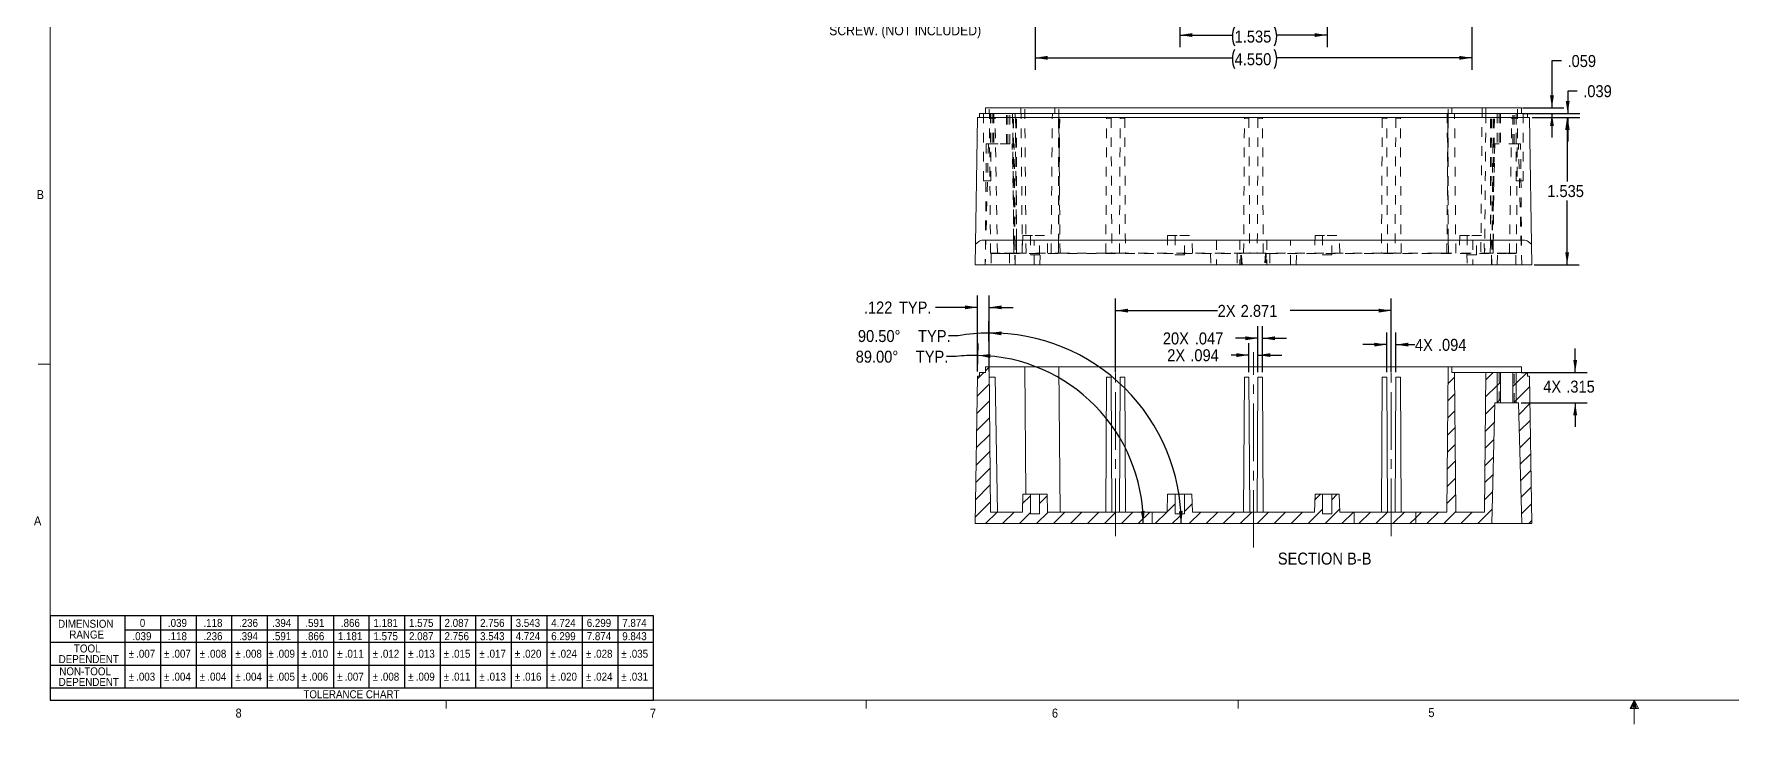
# Model space of a CAD drawing. Header units: inches. Extents: x 0.3 to 33.9, y 0.2 to 21.7.
# Drawn here: x 0.35 to 18.03, y 0.22 to 7.4 of the extents above; entities that cross this region are included whole.
import ezdxf

# ---------------------------------------------------------------- set-up
doc = ezdxf.new("R2010")
doc.units = ezdxf.units.IN
doc.header["$MEASUREMENT"] = 0
for name, pattern in [('SLD-Center', [0.75, 0.6, -0.05, 0.05, -0.05]), ('SLD-Dashed', [0.075, 0.05, -0.025]), ('SLD-Solid', [0])]:
    doc.linetypes.add(name, pattern=pattern)
doc.layers.add('SLD-0', color=7, linetype='SLD-Solid')
doc.styles.add('SLDTEXTSTYLE1', font='GOTHIC.TTF', dxfattribs={"width": 0.913})
doc.dimstyles.new('SLDDIMSTYLE1', dxfattribs={"dimtxt": 0.125, "dimasz": 0.13, "dimexe": 0, "dimexo": 0.0625, "dimgap": 0.03125, "dimtad": 0, "dimtih": 1, "dimtoh": 1, "dimdec": 3, "dimrnd": 1e-09, "dimzin": 12, "dimdsep": 46, "dimtxsty": 'SLDTEXTSTYLE1', "dimsah": 1, "dimcen": 0.09, "dimadec": 0, "dimazin": 3, "dimtfac": 1, "dimtdec": 3, "dimtofl": 0, "dimtmove": 0, "dimatfit": 3, "dimfxl": 0, "dimfrac": 2, "dimtolj": 1, "dimtzin": 12, "dimarcsym": 0})
doc.dimstyles.new('SLDDIMSTYLE12', dxfattribs={"dimtxt": 0.125, "dimasz": 0.13, "dimexe": 0, "dimexo": 0.0625, "dimgap": 0.03125, "dimtad": 0, "dimtih": 1, "dimtoh": 1, "dimdec": 4, "dimzin": 4, "dimdsep": 46, "dimtxsty": 'SLDTEXTSTYLE1', "dimsah": 1, "dimcen": 0.09, "dimazin": 1, "dimtfac": 1, "dimtofl": 0, "dimtmove": 0, "dimatfit": 3, "dimfxl": 0, "dimfrac": 2, "dimtolj": 1, "dimtzin": 12, "dimarcsym": 0})
doc.dimstyles.new('SLDDIMSTYLE4', dxfattribs={"dimtxt": 0.125, "dimasz": 0.13, "dimexe": 0, "dimexo": 0.0625, "dimgap": 0.03125, "dimtad": 0, "dimtih": 1, "dimtoh": 1, "dimdec": 3, "dimrnd": 1e-09, "dimzin": 12, "dimdsep": 46, "dimtxsty": 'SLDTEXTSTYLE1', "dimsah": 1, "dimcen": 0.09, "dimadec": 0, "dimazin": 3, "dimtfac": 1, "dimtdec": 3, "dimtmove": 0, "dimatfit": 0, "dimfxl": 0, "dimfrac": 2, "dimtolj": 1, "dimtzin": 12, "dimarcsym": 0})
doc.dimstyles.new('SLDDIMSTYLE8', dxfattribs={"dimtxt": 0.125, "dimasz": 0.13, "dimexe": 0, "dimexo": 0.0625, "dimgap": 0.03125, "dimtad": 0, "dimtih": 1, "dimtoh": 1, "dimdec": 3, "dimrnd": 1e-09, "dimzin": 4, "dimdsep": 46, "dimtxsty": 'SLDTEXTSTYLE1', "dimsah": 1, "dimcen": 0.09, "dimadec": 0, "dimazin": 1, "dimtfac": 1, "dimtdec": 3, "dimtofl": 0, "dimtmove": 0, "dimatfit": 3, "dimfxl": 0, "dimfrac": 2, "dimtolj": 1, "dimtzin": 12, "dimarcsym": 0})

# ---------------------------------------------------------------- blocks, each defined once
blk = doc.blocks.new('SW_TABLEANNOTATION_1')
at = {"layer": 'SLD-0', "color": 0}
for p, q in [((0, 0), (0, -0.88)), ((6.283, 0), (0, 0)), ((0.779, 0), (0.779, -0.751)), ((1.149, 0), (1.149, -0.751)), ((1.52, 0), (1.52, -0.751)), ((1.89, 0), (1.89, -0.751)), ((2.26, 0), (2.26, -0.751)), ((2.581, 0), (2.581, -0.751)), ((2.951, 0), (2.951, -0.751)), ((3.321, 0), (3.321, -0.751)), ((3.691, 0), (3.691, -0.751)), ((4.062, 0), (4.062, -0.751)), ((4.432, 0), (4.432, -0.751)), ((4.802, 0), (4.802, -0.751)), ((5.172, 0), (5.172, -0.751)), ((5.542, 0), (5.542, -0.751)), ((5.913, 0), (5.913, -0.751)), ((6.283, -0.88), (6.283, 0)), ((0.779, -0.145), (6.283, -0.145)), ((0, -0.275), (6.283, -0.275)), ((0, -0.513), (6.283, -0.513)), ((0, -0.751), (6.283, -0.751)), ((0, -0.88), (6.283, -0.88))]:
    blk.add_line(p, q, dxfattribs=at)
at = {"layer": 'SLD-0', "color": 0, "attachment_point": 1, "style": 'SLDTEXTSTYLE1'}
for s, insert, char_height in [('DIMENSION ', (0.083, -0.042), 0.0833), ('RANGE', (0.2, -0.154), 0.0833), ('.039', (0.857, -0.171), 0.0833), ('0', (0.934, -0.033), 0.0833), ('.039', (1.227, -0.033), 0.0833), ('.118', (1.227, -0.171), 0.0833), ('.118', (1.597, -0.033), 0.0833), ('.236', (1.597, -0.171), 0.0833), ('.236', (1.967, -0.033), 0.0833), ('.394', (1.967, -0.171), 0.0833), ('.394', (2.313, -0.033), 0.0833), ('.591', (2.313, -0.171), 0.0833), ('.591', (2.658, -0.033), 0.0833), ('.866', (2.658, -0.171), 0.0833), ('1.181', (2.997, -0.171), 0.0833), ('.866', (3.028, -0.033), 0.0833), ('1.181', (3.368, -0.033), 0.0833), ('1.575', (3.368, -0.171), 0.0833), ('2.087', (3.738, -0.171), 0.0833), ('1.575', (3.738, -0.033), 0.0833), ('2.087', (4.108, -0.033), 0.0833), ('2.756', (4.108, -0.171), 0.0833), ('3.543', (4.478, -0.171), 0.0833), ('2.756', (4.478, -0.033), 0.0833), ('4.724', (4.849, -0.171), 0.0833), ('3.543', (4.849, -0.033), 0.0833), ('4.724', (5.219, -0.033), 0.0833), ('6.299', (5.219, -0.171), 0.0833), ('6.299', (5.589, -0.033), 0.0833), ('7.874', (5.589, -0.171), 0.0833), ('7.874', (5.959, -0.033), 0.0833), ('9.843', (5.959, -0.171), 0.0833), ('TOOL ', (0.248, -0.299), 0.0833), ('.007', (0.896, -0.354), 0.0833), ('.007', (1.267, -0.354), 0.0833), ('.008', (1.637, -0.354), 0.0833), ('.008', (2.007, -0.354), 0.0833), ('.009', (2.352, -0.354), 0.0833), ('.010', (2.698, -0.354), 0.0833), ('.011', (3.068, -0.354), 0.0833), ('.012', (3.438, -0.354), 0.0833), ('.013', (3.808, -0.354), 0.0833), ('.015', (4.179, -0.354), 0.0833), ('.017', (4.549, -0.354), 0.0833), ('.020', (4.919, -0.354), 0.0833), ('.024', (5.289, -0.354), 0.0833), ('.028', (5.659, -0.354), 0.0833), ('.035', (6.03, -0.354), 0.0833), ('DEPENDENT', (0.089, -0.41), 0.0833), ('%%p', (0.817, -0.354), 0.0833), ('%%p', (1.187, -0.354), 0.0833), ('%%p', (1.557, -0.354), 0.0833), ('%%p', (1.928, -0.354), 0.0833), ('%%p', (2.273, -0.354), 0.0833), ('%%p', (2.618, -0.354), 0.0833), ('%%p', (2.989, -0.354), 0.0833), ('%%p', (3.359, -0.354), 0.0833), ('%%p', (3.729, -0.354), 0.0833), ('%%p', (4.099, -0.354), 0.0833), ('%%p', (4.469, -0.354), 0.0833), ('%%p', (4.84, -0.354), 0.0833), ('%%p', (5.21, -0.354), 0.0833), ('%%p', (5.58, -0.354), 0.0833), ('%%p', (5.95, -0.354), 0.0833), ('DEPENDENT', (0.089, -0.648), 0.0833), ('NON-TOOL ', (0.096, -0.537), 0.0833), ('%%p', (0.817, -0.593), 0.0833), ('.003', (0.896, -0.593), 0.0833), ('%%p', (1.187, -0.593), 0.0833), ('.004', (1.267, -0.593), 0.0833), ('%%p', (1.557, -0.593), 0.0833), ('.004', (1.637, -0.593), 0.0833), ('%%p', (1.928, -0.593), 0.0833), ('.004', (2.007, -0.593), 0.0833), ('%%p', (2.273, -0.593), 0.0833), ('.005', (2.352, -0.593), 0.0833), ('%%p', (2.618, -0.593), 0.0833), ('.006', (2.698, -0.593), 0.0833), ('%%p', (2.989, -0.593), 0.0833), ('.007', (3.068, -0.593), 0.0833), ('%%p', (3.359, -0.593), 0.0833), ('.008', (3.438, -0.593), 0.0833), ('%%p', (3.729, -0.593), 0.0833), ('.009', (3.808, -0.593), 0.0833), ('%%p', (4.099, -0.593), 0.0833), ('.011', (4.179, -0.593), 0.0833), ('%%p', (4.469, -0.593), 0.0833), ('.013', (4.549, -0.593), 0.0833), ('%%p', (4.84, -0.593), 0.0833), ('.016', (4.919, -0.593), 0.0833), ('%%p', (5.21, -0.593), 0.0833), ('.020', (5.289, -0.593), 0.0833), ('%%p', (5.58, -0.593), 0.0833), ('.024', (5.659, -0.593), 0.0833), ('%%p', (5.95, -0.593), 0.0833), ('.031', (6.03, -0.593), 0.0833), ('TOLERANCE CHART', (2.638, -0.776), 0.08333)]:
    blk.add_mtext(s, dxfattribs=dict(at, insert=insert, char_height=char_height))
blk = doc.blocks.new('*D28')
at = {"layer": 'SLD-0'}
for p, q in [((12.281, 9.526), (12.281, 7.267)), ((13.816, 9.526), (13.816, 7.267)), ((12.281, 7.392), (12.829, 7.392)), ((13.816, 7.392), (13.292, 7.392))]:
    blk.add_line(p, q, dxfattribs=at)
for centre, start, end in [((13.051, 7.379), 153.4349, 206.5651), ((13.07, 7.379), 333.4349, 26.5651)]:
    blk.add_arc(centre, 0.222, start, end, dxfattribs=at)
for points in [[(12.281, 7.392), (12.411, 7.372), (12.411, 7.412)], [(13.816, 7.392), (13.686, 7.412), (13.686, 7.372)]]:
    blk.add_solid(points, dxfattribs=at)
at = {"layer": 'SLD-0', "insert": (12.853, 7.439, -0.69), "char_height": 0.125, "attachment_point": 1, "style": 'SLDTEXTSTYLE1'}
blk.add_mtext('1.535', dxfattribs=at)
blk = doc.blocks.new('*D32')
at = {"layer": 'SLD-0'}
for p, q in [((10.774, 9.222), (10.774, 7.03)), ((15.324, 9.222), (15.324, 7.03)), ((10.774, 7.155), (12.829, 7.155)), ((15.324, 7.155), (13.292, 7.155))]:
    blk.add_line(p, q, dxfattribs=at)
for centre, start, end in [((13.051, 7.143), 153.4349, 206.5651), ((13.07, 7.143), 333.4349, 26.5651)]:
    blk.add_arc(centre, 0.222, start, end, dxfattribs=at)
for points in [[(10.774, 7.155), (10.904, 7.135), (10.904, 7.175)], [(15.324, 7.155), (15.194, 7.175), (15.194, 7.135)]]:
    blk.add_solid(points, dxfattribs=at)
at = {"layer": 'SLD-0', "insert": (12.853, 7.203, -0.69), "char_height": 0.125, "attachment_point": 1, "style": 'SLDTEXTSTYLE1'}
blk.add_mtext('4.550', dxfattribs=at)
blk = doc.blocks.new('SW_NOTE_5')
at = {"layer": 'SLD-0', "color": 0, "char_height": 0.10417, "attachment_point": 3, "style": 'SLDTEXTSTYLE1'}
for s, insert in [('4X PCB MOUNTING BOSSES ACCEPT ', (-0.01, 0.329)), ('A M3 OR #4 THREAD FORMING ', (-0.028, 0.19)), ('SCREW. (NOT INCLUDED)', (-0.04, 0.051))]:
    blk.add_mtext(s, dxfattribs=dict(at, insert=insert))
blk = doc.blocks.new('*D57')
at = {"layer": 'SLD-0'}
for p, q in [((15.972, 6.535), (16.441, 6.535)), ((16.316, 6.535), (16.316, 5.867)), ((16.316, 5), (16.316, 5.67)), ((15.972, 5), (16.441, 5))]:
    blk.add_line(p, q, dxfattribs=at)
for points in [[(16.316, 6.535), (16.296, 6.405), (16.336, 6.405)], [(16.316, 5), (16.336, 5.13), (16.296, 5.13)]]:
    blk.add_solid(points, dxfattribs=at)
at = {"layer": 'SLD-0', "insert": (16.109, 5.83), "char_height": 0.125, "attachment_point": 1, "style": 'SLDTEXTSTYLE1'}
blk.add_mtext('1.535', dxfattribs=at)
blk = doc.blocks.new('*D58')
at = {"layer": 'SLD-0'}
for p, q in [((16.422, 6.809), (16.322, 6.809)), ((16.322, 6.809), (16.322, 6.574)), ((15.953, 6.574), (16.447, 6.574)), ((15.953, 6.535), (16.447, 6.535)), ((16.322, 6.535), (16.322, 6.285))]:
    blk.add_line(p, q, dxfattribs=at)
for points in [[(16.322, 6.574), (16.342, 6.704), (16.302, 6.704)], [(16.322, 6.535), (16.302, 6.405), (16.342, 6.405)]]:
    blk.add_solid(points, dxfattribs=at)
at = {"layer": 'SLD-0', "insert": (16.484, 6.87), "char_height": 0.125, "attachment_point": 1, "style": 'SLDTEXTSTYLE1'}
blk.add_mtext('.039', dxfattribs=at)
blk = doc.blocks.new('*D59')
at = {"layer": 'SLD-0'}
for p, q in [((16.258, 7.123), (16.158, 7.123)), ((16.158, 7.123), (16.158, 6.633)), ((15.85, 6.633), (16.283, 6.633)), ((15.85, 6.574), (16.283, 6.574)), ((16.158, 6.574), (16.158, 6.324))]:
    blk.add_line(p, q, dxfattribs=at)
for points in [[(16.158, 6.633), (16.178, 6.763), (16.138, 6.763)], [(16.158, 6.574), (16.138, 6.444), (16.178, 6.444)]]:
    blk.add_solid(points, dxfattribs=at)
at = {"layer": 'SLD-0', "insert": (16.32, 7.184), "char_height": 0.125, "attachment_point": 1, "style": 'SLDTEXTSTYLE1'}
blk.add_mtext('.059', dxfattribs=at)
blk = doc.blocks.new('*D60')
at = {"layer": 'SLD-0'}
for p, q in [((11.613, 3.88), (11.613, 4.647)), ((14.484, 3.88), (14.484, 4.647)), ((11.613, 4.522), (12.676, 4.522)), ((14.484, 4.522), (13.433, 4.522))]:
    blk.add_line(p, q, dxfattribs=at)
for points in [[(11.613, 4.522), (11.743, 4.502), (11.743, 4.542)], [(14.484, 4.522), (14.354, 4.542), (14.354, 4.502)]]:
    blk.add_solid(points, dxfattribs=at)
at = {"layer": 'SLD-0', "char_height": 0.125, "attachment_point": 1, "style": 'SLDTEXTSTYLE1'}
for s, insert in [('2X ', (12.676, 4.582, -4.126)), ('2.871', (12.916, 4.582, -4.126))]:
    blk.add_mtext(s, dxfattribs=dict(at, insert=insert))
blk = doc.blocks.new('*D61')
at = {"layer": 'SLD-0'}
for p, q in [((13.096, 3.88), (13.096, 4.359)), ((13.143, 3.88), (13.143, 4.359)), ((13.096, 4.234), (12.862, 4.234)), ((13.143, 4.234), (13.393, 4.234))]:
    blk.add_line(p, q, dxfattribs=at)
for points in [[(13.096, 4.234), (12.966, 4.254), (12.966, 4.214)], [(13.143, 4.234), (13.273, 4.214), (13.273, 4.254)]]:
    blk.add_solid(points, dxfattribs=at)
at = {"layer": 'SLD-0', "char_height": 0.125, "attachment_point": 1, "style": 'SLDTEXTSTYLE1'}
for s, insert in [('20X ', (12.105, 4.295, -4.126)), ('.047', (12.438, 4.295, -4.126))]:
    blk.add_mtext(s, dxfattribs=dict(at, insert=insert))
blk = doc.blocks.new('*D62')
at = {"layer": 'SLD-0'}
for p, q in [((13.002, 3.88), (13.002, 4.184)), ((13.096, 3.88), (13.096, 4.184)), ((13.002, 4.059), (12.816, 4.059)), ((13.096, 4.059), (13.346, 4.059))]:
    blk.add_line(p, q, dxfattribs=at)
for points in [[(13.002, 4.059), (12.872, 4.079), (12.872, 4.039)], [(13.096, 4.059), (13.226, 4.039), (13.226, 4.079)]]:
    blk.add_solid(points, dxfattribs=at)
at = {"layer": 'SLD-0', "char_height": 0.125, "attachment_point": 1, "style": 'SLDTEXTSTYLE1'}
for s, insert in [('2X ', (12.151, 4.12, -4.066)), ('.094', (12.391, 4.12, -4.066))]:
    blk.add_mtext(s, dxfattribs=dict(at, insert=insert))
blk = doc.blocks.new('*D63')
at = {"layer": 'SLD-0'}
for p, q in [((14.437, 3.88), (14.437, 4.293)), ((14.532, 3.88), (14.532, 4.293)), ((14.437, 4.168), (14.187, 4.168)), ((14.532, 4.168), (14.73, 4.168))]:
    blk.add_line(p, q, dxfattribs=at)
for points in [[(14.437, 4.168), (14.307, 4.188), (14.307, 4.148)], [(14.532, 4.168), (14.662, 4.148), (14.662, 4.188)]]:
    blk.add_solid(points, dxfattribs=at)
at = {"layer": 'SLD-0', "char_height": 0.125, "attachment_point": 1, "style": 'SLDTEXTSTYLE1'}
for s, insert in [('4X ', (14.73, 4.228, -4.126)), ('.094', (14.97, 4.228, -4.126))]:
    blk.add_mtext(s, dxfattribs=dict(at, insert=insert))
blk = doc.blocks.new('*D64')
at = {"layer": 'SLD-0'}
for p, q in [((16.4, 3.878), (16.4, 4.128)), ((15.836, 3.878), (16.525, 3.878)), ((15.836, 3.563), (16.525, 3.563)), ((16.4, 3.563), (16.4, 3.313))]:
    blk.add_line(p, q, dxfattribs=at)
for points in [[(16.4, 3.878), (16.42, 4.008), (16.38, 4.008)], [(16.4, 3.563), (16.38, 3.433), (16.42, 3.433)]]:
    blk.add_solid(points, dxfattribs=at)
at = {"layer": 'SLD-0', "char_height": 0.125, "attachment_point": 1, "style": 'SLDTEXTSTYLE1'}
for s, insert in [('4X ', (16.067, 3.793, 0.122)), ('.315', (16.307, 3.793, 0.122))]:
    blk.add_mtext(s, dxfattribs=dict(at, insert=insert))
blk = doc.blocks.new('*D65')
at = {"layer": 'SLD-0'}
for p, q in [((9.973, 4.259), (9.873, 4.259)), ((10.297, 3.987), (10.293, 4.413))]:
    blk.add_line(p, q, dxfattribs=at)
for start, end in [(90.5, 99.8126), (0, 90.5)]:
    blk.add_arc((10.312, 2.304), 1.985, start, end, dxfattribs=at)
for points in [[(10.294, 4.288), (10.424, 4.265), (10.425, 4.305)], [(12.296, 2.304), (12.312, 2.434), (12.272, 2.433)]]:
    blk.add_solid(points, dxfattribs=at)
at = {"layer": 'SLD-0', "char_height": 0.125, "attachment_point": 1, "style": 'SLDTEXTSTYLE1'}
for s, insert in [('90.50°', (8.929, 4.32, 0.122)), (' TYP.', (9.513, 4.32, 0.122))]:
    blk.add_mtext(s, dxfattribs=dict(at, insert=insert))
blk = doc.blocks.new('*D66')
at = {"layer": 'SLD-0'}
for p, q in [((10.176, 3.889), (10.181, 4.181)), ((9.951, 4.045), (9.851, 4.045))]:
    blk.add_line(p, q, dxfattribs=at)
for start, end in [(89, 96.4839), (0, 89)]:
    blk.add_arc((10.149, 2.304), 1.752, start, end, dxfattribs=at)
for points in [[(10.179, 4.056), (10.308, 4.029), (10.31, 4.069)], [(11.901, 2.304), (11.916, 2.434), (11.876, 2.433)]]:
    blk.add_solid(points, dxfattribs=at)
at = {"layer": 'SLD-0', "char_height": 0.125, "attachment_point": 1, "style": 'SLDTEXTSTYLE1'}
for s, insert in [('89.00°', (8.906, 4.105, 0.122)), (' TYP.', (9.49, 4.105, 0.122))]:
    blk.add_mtext(s, dxfattribs=dict(at, insert=insert))
blk = doc.blocks.new('*D67')
at = {"layer": 'SLD-0'}
for p, q in [((10.175, 3.889), (10.175, 4.681)), ((10.297, 3.889), (10.297, 4.681)), ((10.175, 4.556), (9.737, 4.556)), ((10.297, 4.556), (10.547, 4.556))]:
    blk.add_line(p, q, dxfattribs=at)
for points in [[(10.175, 4.556), (10.045, 4.576), (10.045, 4.536)], [(10.297, 4.556), (10.427, 4.536), (10.427, 4.576)]]:
    blk.add_solid(points, dxfattribs=at)
at = {"layer": 'SLD-0', "char_height": 0.125, "attachment_point": 1, "style": 'SLDTEXTSTYLE1'}
for s, insert in [('.122', (8.991, 4.617)), (' TYP.', (9.314, 4.617))]:
    blk.add_mtext(s, dxfattribs=dict(at, insert=insert))

msp = doc.modelspace()

# ---------------------------------------------------------------- hatches: boundary and pattern name
at = {"linetype": 'SLD-Solid', "lineweight": 0}
h = msp.add_hatch(dxfattribs=at)
h.set_pattern_fill('ANSI31', style=0)
edge = h.paths.add_edge_path(flags=0)
edge.add_line((10.1487, 2.30378), (10.77249, 2.30378))
edge.add_line((10.77249, 2.30378), (10.77249, 2.40582))
edge.add_line((10.77249, 2.40582), (10.72652, 2.40582))
edge.add_line((10.72652, 2.40582), (10.72652, 2.60882))
edge.add_line((10.72652, 2.60882), (10.6475, 2.60882))
edge.add_spline(control_points=[(10.6475, 2.60882), (10.6461, 2.55513), (10.64469, 2.50143), (10.64328, 2.44774), (10.64308, 2.43976), (10.64287, 2.43177), (10.64266, 2.42378)], knot_values=[0.00237834, 0.00237834, 0.00237834, 0.00237834, 0.00647108, 0.00647108, 0.00647108, 0.00707996, 0.00707996, 0.00707996, 0.00707996], weights=[1, 1, 1, 1, 1, 1, 1], degree=3, periodic=0)
edge.add_line((10.64266, 2.42378), (10.3107, 2.42378))
edge.add_line((10.3107, 2.42378), (10.29749, 3.9372))
edge.add_line((10.29749, 3.9372), (10.25749, 3.9372))
edge.add_line((10.25749, 3.9372), (10.25749, 3.87815))
edge.add_line((10.25749, 3.87815), (10.19518, 3.87815))
edge.add_line((10.19518, 3.87815), (10.19518, 3.83878))
edge.add_line((10.19518, 3.83878), (10.17549, 3.83878))
edge.add_line((10.17549, 3.83878), (10.1487, 2.30378))
h = msp.add_hatch(dxfattribs=at)
h.set_pattern_fill('ANSI31', style=0)
h.paths.add_polyline_path([(15.15618, 2.42378), (15.14349, 3.87815), (15.11649, 3.87815), (15.11649, 3.9372), (15.07649, 3.9372), (15.06328, 2.42378), (14.73844, 2.42378), (14.73844, 2.30378), (15.53049, 2.30378), (15.56347, 3.56315), (15.58649, 3.56315), (15.58649, 3.87815), (15.46949, 3.87815), (15.4568, 2.42378)], flags=0)
h = msp.add_hatch(dxfattribs=at)
h.set_pattern_fill('ANSI31', style=0)
h.paths.add_polyline_path([(15.62153, 3.87815), (15.58649, 3.87815), (15.58649, 3.56315), (15.62153, 3.56315)], flags=0)
h = msp.add_hatch(dxfattribs=at)
h.set_pattern_fill('ANSI31', style=0)
h.paths.add_polyline_path([(15.75145, 3.56315), (15.78649, 3.56315), (15.78649, 3.87815), (15.75145, 3.87815)], flags=0)
h = msp.add_hatch(dxfattribs=at)
h.set_pattern_fill('ANSI31', style=0)
h.paths.add_polyline_path([(15.94928, 2.30378), (15.92249, 3.83878), (15.90281, 3.83878), (15.90281, 3.87815), (15.78649, 3.87815), (15.78649, 3.56315), (15.80951, 3.56315), (15.84249, 2.30378)], flags=0)
h = msp.add_hatch(dxfattribs=at)
h.set_pattern_fill('ANSI31', style=0)
edge = h.paths.add_edge_path(flags=0)
edge.add_line((10.77249, 2.30378), (11.994, 2.30378))
edge.add_line((11.994, 2.30378), (11.994, 2.42378))
edge.add_line((11.994, 2.42378), (10.90532, 2.42378))
edge.add_spline(control_points=[(10.90532, 2.42378), (10.90512, 2.43177), (10.90491, 2.43977), (10.9047, 2.44776), (10.90329, 2.50145), (10.90188, 2.55513), (10.90048, 2.60882)], knot_values=[0.00586168, 0.00586168, 0.00586168, 0.00586168, 0.00647105, 0.00647105, 0.00647105, 0.01056329, 0.01056329, 0.01056329, 0.01056329], weights=[1, 1, 1, 1, 1, 1, 1], degree=3, periodic=0)
edge.add_line((10.90048, 2.60882), (10.82146, 2.60882))
edge.add_line((10.82146, 2.60882), (10.82146, 2.40582))
edge.add_line((10.82146, 2.40582), (10.77249, 2.40582))
edge.add_line((10.77249, 2.40582), (10.77249, 2.30378))
h = msp.add_hatch(dxfattribs=at)
h.set_pattern_fill('ANSI31', style=0)
h.paths.add_polyline_path([(11.994, 2.30378), (12.28149, 2.30378), (12.28149, 2.40582), (12.23399, 2.40582), (12.23399, 2.60882), (12.15499, 2.60882), (12.15015, 2.42378), (11.994, 2.42378)], flags=0)
h = msp.add_hatch(dxfattribs=at)
h.set_pattern_fill('ANSI31', style=0)
h.paths.add_polyline_path([(12.28149, 2.30378), (14.09658, 2.30378), (14.09658, 2.42378), (13.94784, 2.42378), (13.94299, 2.60882), (13.86399, 2.60882), (13.86399, 2.40582), (13.76899, 2.40582), (13.76899, 2.60882), (13.68999, 2.60882), (13.68515, 2.42378), (12.41284, 2.42378), (12.40799, 2.60882), (12.32899, 2.60882), (12.32899, 2.40582), (12.28149, 2.40582)], flags=0)
h = msp.add_hatch(dxfattribs=at)
h.set_pattern_fill('ANSI31', style=0)
h.paths.add_polyline_path([(14.73844, 2.30378), (14.73844, 2.42378), (14.09658, 2.42378), (14.09658, 2.30378)], flags=0)

# ---------------------------------------------------------------- linework, layer by layer
at = {"color": 7, "linetype": 'SLD-Solid', "lineweight": 0}
for p, q in [((0.51583, 21.46397), (0.51583, 0.46397)), ((0.51583, 3.96397), (0.39083, 3.96397)), ((33.51583, 0.46397), (0.51583, 0.46397)), ((4.64083, 0.46397), (4.64083, 0.37917)), ((9.01583, 0.46397), (9.01583, 0.37917)), ((12.89083, 0.46397), (12.89083, 0.37917)), ((17.01583, 0.46397), (16.97385, 0.37835)), ((16.97385, 0.37835), (17.05994, 0.37835)), ((17.01583, 0.46397), (16.98202, 0.37835)), ((17.01583, 0.46397), (17.0015, 0.37835)), ((17.01583, 0.46397), (17.01583, 0.21627)), ((17.01583, 0.46397), (17.05994, 0.37835)), ((17.01583, 0.46397), (17.0389, 0.37835)), ((17.01583, 0.46397), (17.02877, 0.37835))]:
    msp.add_line(p, q, dxfattribs=at)
at = {"color": 7, "linetype": 'SLD-Solid', "lineweight": 15}
for p, q in [((10.19518, 6.57423), (10.19518, 6.53486)), ((10.19518, 6.57423), (10.41149, 6.57423)), ((10.25749, 6.63329), (10.25749, 6.57423)), ((10.25749, 6.63329), (10.41149, 6.63329)), ((10.41149, 6.63329), (10.76149, 6.63329)), ((10.41149, 6.57423), (15.68649, 6.57423)), ((10.76149, 6.63329), (10.98149, 6.63329)), ((10.98149, 6.63329), (10.98149, 6.57423)), ((10.98149, 6.63329), (11.13549, 6.63329)), ((11.13549, 6.63329), (14.96249, 6.63329)), ((14.96249, 6.63329), (15.11649, 6.63329)), ((15.11649, 6.63329), (15.11649, 6.57423)), ((15.11649, 6.63329), (15.33649, 6.63329)), ((15.33649, 6.63329), (15.68649, 6.63329)), ((15.68649, 6.63329), (15.84049, 6.63329)), ((15.68649, 6.57423), (15.90281, 6.57423)), ((15.68649, 6.57423), (15.78649, 6.57423)), ((15.84049, 6.63329), (15.84049, 6.57423)), ((15.90281, 6.57423), (15.90281, 6.53486)), ((10.1487, 4.99986), (10.17549, 6.53486)), ((10.17549, 6.53486), (10.41149, 6.53486)), ((10.41149, 6.53486), (15.68649, 6.53486)), ((15.68649, 6.53486), (15.92249, 6.53486)), ((15.94928, 4.99986), (15.92249, 6.53486)), ((10.23453, 5.25577), (10.36349, 5.25577)), ((10.36349, 5.25577), (10.51195, 5.25577)), ((10.51195, 5.25577), (15.58603, 5.25577)), ((15.58603, 5.25577), (15.73449, 5.25577)), ((15.73449, 5.25577), (15.86345, 5.25577)), ((10.1487, 4.99986), (10.15765, 4.99986)), ((10.32181, 4.99986), (10.15765, 4.99986)), ((10.51195, 4.99986), (10.32181, 4.99986)), ((15.58603, 4.99986), (10.51195, 4.99986)), ((15.77618, 4.99986), (15.58603, 4.99986)), ((15.94033, 4.99986), (15.77618, 4.99986)), ((15.94033, 4.99986), (15.94928, 4.99986)), ((10.25749, 3.87815), (10.25749, 3.9372)), ((10.29749, 3.9372), (10.25749, 3.9372)), ((10.29749, 3.9372), (10.3107, 2.42378)), ((10.41149, 3.9372), (10.29749, 3.9372)), ((10.66749, 3.9372), (10.41149, 3.9372)), ((10.67908, 2.60882), (10.66749, 3.9372)), ((10.76149, 3.9372), (10.66749, 3.9372)), ((11.02149, 3.9372), (10.76149, 3.9372)), ((11.0347, 2.42378), (11.02149, 3.9372)), ((11.13549, 3.9372), (11.02149, 3.9372)), ((14.96249, 3.9372), (11.13549, 3.9372)), ((15.07649, 3.9372), (14.96249, 3.9372)), ((15.06328, 2.42378), (15.07649, 3.9372)), ((15.11649, 3.9372), (15.07649, 3.9372)), ((15.11649, 3.9372), (15.11649, 3.87815)), ((15.11649, 3.9372), (15.33649, 3.9372)), ((15.33649, 3.9372), (15.68649, 3.9372)), ((15.68649, 3.9372), (15.84049, 3.9372)), ((15.84049, 3.9372), (15.84049, 3.87815)), ((10.17549, 3.83878), (10.1487, 2.30378)), ((10.19518, 3.83878), (10.17549, 3.83878)), ((10.19518, 3.83878), (10.19518, 3.87815)), ((10.25749, 3.87815), (10.19518, 3.87815)), ((10.29842, 3.8302), (10.35842, 3.8302)), ((10.38297, 2.42378), (10.35842, 3.8302)), ((11.51139, 2.42378), (11.51925, 3.8302)), ((11.56625, 3.8302), (11.51925, 3.8302)), ((11.5741, 2.42378), (11.56625, 3.8302)), ((11.65288, 2.42378), (11.66074, 3.8302)), ((11.70774, 3.8302), (11.66074, 3.8302)), ((11.71559, 2.42378), (11.70774, 3.8302)), ((12.94689, 2.42378), (12.95475, 3.8302)), ((13.00175, 3.8302), (12.95475, 3.8302)), ((13.0096, 2.42378), (13.00175, 3.8302)), ((13.08838, 2.42378), (13.09624, 3.8302)), ((13.09624, 3.8302), (13.14324, 3.8302)), ((13.15109, 2.42378), (13.14324, 3.8302)), ((14.38239, 2.42378), (14.39025, 3.8302)), ((14.39025, 3.8302), (14.43725, 3.8302)), ((14.4451, 2.42378), (14.43725, 3.8302)), ((14.52388, 2.42378), (14.53174, 3.8302)), ((14.53174, 3.8302), (14.57874, 3.8302)), ((14.58659, 2.42378), (14.57874, 3.8302)), ((15.14349, 3.87815), (15.11649, 3.87815)), ((15.15618, 2.42378), (15.14349, 3.87815)), ((15.33649, 3.87815), (15.14349, 3.87815)), ((15.46949, 3.87815), (15.33649, 3.87815)), ((15.4568, 2.42378), (15.46949, 3.87815)), ((15.58649, 3.87815), (15.46949, 3.87815)), ((15.58649, 3.87815), (15.58649, 3.56315)), ((15.62153, 3.87815), (15.58649, 3.87815)), ((15.62153, 3.87815), (15.62153, 3.56315)), ((15.75145, 3.87815), (15.62153, 3.87815)), ((15.75145, 3.56315), (15.75145, 3.87815)), ((15.78649, 3.87815), (15.75145, 3.87815)), ((15.78649, 3.56315), (15.78649, 3.87815)), ((15.90281, 3.87815), (15.78649, 3.87815)), ((15.90281, 3.87815), (15.90281, 3.83878)), ((15.92249, 3.83878), (15.90281, 3.83878)), ((15.94928, 2.30378), (15.92249, 3.83878)), ((15.56347, 3.56315), (15.53049, 2.30378)), ((15.58649, 3.56315), (15.56347, 3.56315)), ((15.62153, 3.56315), (15.58649, 3.56315)), ((15.75145, 3.56315), (15.62153, 3.56315)), ((15.78649, 3.56315), (15.75145, 3.56315)), ((15.80951, 3.56315), (15.78649, 3.56315)), ((15.84249, 2.30378), (15.80951, 3.56315)), ((10.64266, 2.42378), (10.6475, 2.60882)), ((10.72652, 2.60882), (10.6475, 2.60882)), ((10.72652, 2.60882), (10.72652, 2.40582)), ((10.82146, 2.60882), (10.72652, 2.60882)), ((10.82146, 2.40582), (10.82146, 2.60882)), ((10.90048, 2.60882), (10.82146, 2.60882)), ((10.90048, 2.60882), (10.90532, 2.42378)), ((10.90534, 2.42378), (10.90049, 2.60882)), ((12.15015, 2.42378), (12.15499, 2.60882)), ((12.23399, 2.60882), (12.15499, 2.60882)), ((12.23399, 2.60882), (12.23399, 2.40582)), ((12.32899, 2.60882), (12.23399, 2.60882)), ((12.32899, 2.40582), (12.32899, 2.60882)), ((12.40799, 2.60882), (12.32899, 2.60882)), ((12.40799, 2.60882), (12.41284, 2.42378)), ((13.68515, 2.42378), (13.68999, 2.60882)), ((13.76899, 2.60882), (13.68999, 2.60882)), ((13.76899, 2.60882), (13.76899, 2.40582)), ((13.86399, 2.60882), (13.76899, 2.60882)), ((13.86399, 2.40582), (13.86399, 2.60882)), ((13.94299, 2.60882), (13.86399, 2.60882)), ((13.94299, 2.60882), (13.94784, 2.42378)), ((10.77249, 2.30378), (10.1487, 2.30378)), ((10.64266, 2.42378), (10.3107, 2.42378)), ((10.77249, 2.40582), (10.72652, 2.40582)), ((10.82146, 2.40582), (10.77249, 2.40582)), ((11.994, 2.30378), (10.77249, 2.30378)), ((11.994, 2.42378), (10.90532, 2.42378)), ((11.994, 2.42378), (11.994, 2.30378)), ((12.15015, 2.42378), (11.994, 2.42378)), ((12.28149, 2.30378), (11.994, 2.30378)), ((12.28149, 2.40582), (12.23399, 2.40582)), ((12.32899, 2.40582), (12.28149, 2.40582)), ((14.09658, 2.30378), (12.28149, 2.30378)), ((13.68515, 2.42378), (12.41284, 2.42378)), ((13.86399, 2.40582), (13.76899, 2.40582)), ((14.09658, 2.42378), (13.94784, 2.42378)), ((14.09658, 2.42378), (14.09658, 2.30378)), ((14.73844, 2.42378), (14.09658, 2.42378)), ((14.73844, 2.30378), (14.09658, 2.30378)), ((14.73844, 2.42378), (14.73844, 2.30378)), ((15.06328, 2.42378), (14.73844, 2.42378)), ((15.53049, 2.30378), (14.73844, 2.30378)), ((15.4568, 2.42378), (15.15618, 2.42378)), ((15.53049, 2.30378), (15.84249, 2.30378)), ((15.94928, 2.30378), (15.84249, 2.30378))]:
    msp.add_line(p, q, dxfattribs=at)
at = {"color": 7, "linetype": 'SLD-Dashed', "lineweight": 0}
for p, q in [((10.23849, 6.57423), (10.23849, 5.87423)), ((10.3107, 5.11986), (10.29749, 6.63329)), ((10.31149, 6.57423), (10.31149, 6.25923)), ((10.31149, 6.57423), (10.31149, 6.25923)), ((10.31349, 5.87423), (10.31349, 6.57423)), ((10.33275, 6.57423), (10.33275, 6.25923)), ((10.34653, 6.57423), (10.34653, 6.25923)), ((10.47645, 6.25923), (10.47645, 6.57423)), ((10.49023, 6.25923), (10.49023, 6.57423)), ((10.51149, 6.25923), (10.51149, 6.57423)), ((10.51149, 6.25923), (10.51149, 6.57423)), ((10.53941, 6.57423), (10.55122, 5.22082)), ((10.55122, 5.22082), (10.54401, 6.57423)), ((10.55122, 5.22082), (10.55122, 6.57423)), ((10.56874, 6.57423), (10.58055, 5.22082)), ((10.58055, 5.22082), (10.57182, 6.57423)), ((10.58055, 5.22082), (10.58055, 6.57423)), ((10.62749, 6.57423), (10.62749, 6.63329)), ((10.64118, 5.11986), (10.62849, 6.57423)), ((10.6807, 5.11986), (10.66749, 6.63329)), ((10.9418, 5.11986), (10.95449, 6.57423)), ((11.01972, 5.22082), (11.02682, 6.57423)), ((11.01972, 5.22082), (11.01972, 6.57423)), ((11.01972, 5.22082), (11.03154, 6.57423)), ((11.0347, 5.11986), (11.02149, 6.63329)), ((15.06328, 5.11986), (15.07649, 6.63329)), ((15.06645, 6.57423), (15.07826, 5.22082)), ((15.07826, 5.22082), (15.07117, 6.57423)), ((15.07826, 5.22082), (15.07826, 6.57423)), ((15.15618, 5.11986), (15.14349, 6.57423)), ((15.43049, 6.63329), (15.41728, 5.11986)), ((15.46949, 6.57423), (15.4568, 5.11986)), ((15.47049, 6.63329), (15.47049, 6.57423)), ((15.51743, 5.22082), (15.52616, 6.57423)), ((15.51743, 5.22082), (15.51743, 6.57423)), ((15.51743, 5.22082), (15.52924, 6.57423)), ((15.54676, 5.22082), (15.55397, 6.57423)), ((15.54676, 5.22082), (15.54676, 6.57423)), ((15.54676, 5.22082), (15.55857, 6.57423)), ((15.58649, 6.57423), (15.58649, 6.25923)), ((15.58649, 6.57423), (15.58649, 6.25923)), ((15.60775, 6.57423), (15.60775, 6.25923)), ((15.62153, 6.57423), (15.62153, 6.25923)), ((15.75145, 6.25923), (15.75145, 6.57423)), ((15.76523, 6.25923), (15.76523, 6.57423)), ((15.78449, 6.57423), (15.78449, 5.87423)), ((15.78649, 6.25923), (15.78649, 6.57423)), ((15.78649, 6.25923), (15.78649, 6.57423)), ((15.78728, 5.11986), (15.80049, 6.63329)), ((15.85949, 5.87423), (15.85949, 6.57423)), ((10.29842, 6.52629), (10.35842, 6.52629)), ((10.38297, 5.11986), (10.35842, 6.52629)), ((11.51139, 5.11986), (11.51925, 6.52629)), ((11.51925, 6.52629), (11.56625, 6.52629)), ((11.56625, 6.52629), (11.5741, 5.11986)), ((11.65288, 5.11986), (11.66074, 6.52629)), ((11.66074, 6.52629), (11.70774, 6.52629)), ((11.70774, 6.52629), (11.71559, 5.11986)), ((12.94689, 5.11986), (12.95475, 6.52629)), ((12.95475, 6.52629), (13.00175, 6.52629)), ((13.00175, 6.52629), (13.0096, 5.11986)), ((13.09624, 6.52629), (13.08838, 5.11986)), ((13.14324, 6.52629), (13.09624, 6.52629)), ((13.15109, 5.11986), (13.14324, 6.52629)), ((14.39025, 6.52629), (14.38239, 5.11986)), ((14.43725, 6.52629), (14.39025, 6.52629)), ((14.4451, 5.11986), (14.43725, 6.52629)), ((14.53174, 6.52629), (14.52388, 5.11986)), ((14.57874, 6.52629), (14.53174, 6.52629)), ((14.58659, 5.11986), (14.57874, 6.52629)), ((15.71501, 5.11986), (15.73956, 6.52629)), ((15.79956, 6.52629), (15.73956, 6.52629)), ((10.28847, 6.25923), (10.25549, 4.99986)), ((10.26648, 6.25923), (10.25549, 4.99986)), ((10.28847, 6.25923), (10.26648, 6.25923)), ((10.28847, 6.25923), (10.41149, 6.25923)), ((10.41149, 6.25923), (10.53451, 6.25923)), ((10.51149, 6.25923), (10.41149, 6.25923)), ((10.5565, 6.25923), (10.53451, 6.25923)), ((10.56749, 4.99986), (10.53451, 6.25923)), ((10.56749, 4.99986), (10.5565, 6.25923)), ((15.56347, 6.25923), (15.53049, 4.99986)), ((15.54148, 6.25923), (15.53049, 4.99986)), ((15.54148, 6.25923), (15.56347, 6.25923)), ((15.80951, 6.25923), (15.56347, 6.25923)), ((15.80951, 6.25923), (15.8315, 6.25923)), ((15.84249, 4.99986), (15.80951, 6.25923)), ((15.84249, 4.99986), (15.8315, 6.25923)), ((10.23849, 5.87423), (10.31349, 5.87423)), ((15.85949, 5.87423), (15.78449, 5.87423)), ((10.56868, 5.25577), (10.56868, 4.99986)), ((10.58253, 5.11986), (10.58055, 5.22082)), ((10.64749, 5.3049), (10.64265, 5.11986)), ((10.64749, 5.3049), (10.77399, 5.3049)), ((10.72649, 5.3049), (10.72649, 5.1019)), ((10.76553, 4.99986), (10.76553, 5.25577)), ((10.77399, 5.3049), (10.90049, 5.3049)), ((10.82149, 5.1019), (10.82149, 5.3049)), ((10.90534, 5.11986), (10.90049, 5.3049)), ((12.15499, 5.3049), (12.15015, 5.11986)), ((12.15499, 5.3049), (12.28149, 5.3049)), ((12.23399, 5.3049), (12.23399, 5.1019)), ((12.28149, 5.3049), (12.40799, 5.3049)), ((12.32899, 5.1019), (12.32899, 5.3049)), ((12.41284, 5.11986), (12.40799, 5.3049)), ((12.66316, 5.25577), (12.66316, 4.99986)), ((12.90829, 5.25577), (12.90829, 4.99986)), ((13.18969, 5.25577), (13.18969, 4.99986)), ((13.43482, 4.99986), (13.43482, 5.25577)), ((13.68999, 5.3049), (13.68515, 5.11986)), ((13.68999, 5.3049), (13.81649, 5.3049)), ((13.76899, 5.3049), (13.76899, 5.1019)), ((13.81649, 5.3049), (13.94299, 5.3049)), ((13.86399, 5.1019), (13.86399, 5.3049)), ((13.94784, 5.11986), (13.94299, 5.3049)), ((15.19749, 5.3049), (15.19265, 5.11986)), ((15.19749, 5.3049), (15.32399, 5.3049)), ((15.27649, 5.3049), (15.27649, 5.1019)), ((15.32399, 5.3049), (15.45049, 5.3049)), ((15.33246, 5.25577), (15.33246, 4.99986)), ((15.37149, 5.1019), (15.37149, 5.3049)), ((15.45534, 5.11986), (15.45049, 5.3049)), ((15.51545, 5.11986), (15.51743, 5.22082)), ((15.52931, 4.99986), (15.52931, 5.25577)), ((10.41149, 5.11986), (10.3107, 5.11986)), ((10.31742, 5.11797), (10.31536, 4.99986)), ((10.31869, 5.11797), (10.31742, 5.11797)), ((10.31869, 5.11797), (10.39986, 5.11797)), ((10.39986, 5.11797), (10.51195, 5.11797)), ((10.55378, 5.11986), (10.41149, 5.11986)), ((10.50756, 5.11797), (10.50962, 4.99986)), ((10.51195, 5.11797), (12.8953, 5.11797)), ((10.55378, 5.11986), (10.58253, 5.11986)), ((10.58253, 5.11986), (11.01711, 5.11986)), ((10.72649, 5.1019), (10.77399, 5.1019)), ((10.77399, 5.1019), (10.82149, 5.1019)), ((10.82458, 4.99986), (10.82664, 5.11797)), ((11.0347, 5.11986), (11.01711, 5.11986)), ((11.13549, 5.11986), (11.0347, 5.11986)), ((11.51139, 5.11986), (11.13549, 5.11986)), ((11.51139, 5.11986), (11.5741, 5.11986)), ((11.65288, 5.11986), (11.5741, 5.11986)), ((11.65288, 5.11986), (11.71559, 5.11986)), ((12.94689, 5.11986), (11.71559, 5.11986)), ((12.23399, 5.1019), (12.28149, 5.1019)), ((12.28149, 5.1019), (12.32899, 5.1019)), ((12.60205, 5.11797), (12.60411, 4.99986)), ((12.87817, 5.11797), (12.87909, 4.99986)), ((12.92158, 4.9999), (12.91551, 5.11801)), ((12.93131, 4.9999), (12.92454, 5.11801)), ((12.94689, 5.11986), (13.0096, 5.11986)), ((13.08838, 5.11986), (13.0096, 5.11986)), ((13.15109, 5.11986), (13.08838, 5.11986)), ((14.38239, 5.11986), (13.15109, 5.11986)), ((13.17327, 5.11801), (13.1667, 4.99991)), ((13.18246, 5.11801), (13.17633, 4.9999)), ((13.20268, 5.11797), (15.58603, 5.11797)), ((13.21982, 5.11797), (13.21889, 4.99986)), ((13.49387, 4.99986), (13.49593, 5.11797)), ((13.76899, 5.1019), (13.81649, 5.1019)), ((13.81649, 5.1019), (13.86399, 5.1019)), ((14.4451, 5.11986), (14.38239, 5.11986)), ((14.52388, 5.11986), (14.4451, 5.11986)), ((14.58659, 5.11986), (14.52388, 5.11986)), ((14.96249, 5.11986), (14.58659, 5.11986)), ((15.06328, 5.11986), (14.96249, 5.11986)), ((15.08087, 5.11986), (15.06328, 5.11986)), ((15.51545, 5.11986), (15.08087, 5.11986)), ((15.27134, 5.11797), (15.2734, 4.99986)), ((15.27649, 5.1019), (15.32399, 5.1019)), ((15.32399, 5.1019), (15.37149, 5.1019)), ((15.5442, 5.11986), (15.51545, 5.11986)), ((15.68649, 5.11986), (15.5442, 5.11986)), ((15.58603, 5.11797), (15.69813, 5.11797)), ((15.58836, 4.99986), (15.59042, 5.11797)), ((15.78728, 5.11986), (15.68649, 5.11986)), ((15.69813, 5.11797), (15.77929, 5.11797)), ((15.78056, 5.11797), (15.77929, 5.11797)), ((15.78262, 4.99986), (15.78056, 5.11797)), ((15.60775, 3.87815), (15.60775, 3.56315)), ((15.76523, 3.56315), (15.76523, 3.87815))]:
    msp.add_line(p, q, dxfattribs=at)
at = {"color": 7, "linetype": 'SLD-Solid', "lineweight": 15}
for points in [[(10.23453, 5.25577), (10.22535, 5.25577), (10.21701, 5.25418), (10.20173, 5.24938), (10.19479, 5.24612), (10.18265, 5.2388), (10.17737, 5.23473), (10.17053, 5.22829), (10.16843, 5.22609), (10.1646, 5.22163), (10.16285, 5.21934), (10.16131, 5.21709)], [(15.86345, 5.25577), (15.87263, 5.25577), (15.88098, 5.25418), (15.89625, 5.24938), (15.90319, 5.24612), (15.91533, 5.2388), (15.92061, 5.23473), (15.92745, 5.22829), (15.92955, 5.22609), (15.93338, 5.22163), (15.93513, 5.21934), (15.93667, 5.21709)]]:
    msp.add_open_spline(points, degree=3, knots=[0, 0, 0, 0, 0.25, 0.25, 0.5, 0.5, 0.75, 0.75, 0.875, 0.875, 1, 1, 1, 1], dxfattribs=at)
at = {"color": 7, "linetype": 'SLD-Dashed', "lineweight": 0}
for points in [[(10.55378, 5.11986), (10.55294, 5.15352), (10.55208, 5.18717), (10.55122, 5.22082)], [(11.01711, 5.11986), (11.01797, 5.15352), (11.01884, 5.18717), (11.01972, 5.22082)], [(15.08087, 5.11986), (15.08001, 5.15352), (15.07914, 5.18717), (15.07826, 5.22082)], [(15.5442, 5.11986), (15.54504, 5.15352), (15.5459, 5.18717), (15.54676, 5.22082)]]:
    msp.add_open_spline(points, degree=3, dxfattribs=at)
for points, knots in [([(12.91475, 5.11797), (12.91482, 5.11797), (12.91509, 5.11797), (12.9133, 5.11797), (12.90953, 5.11797), (12.90402, 5.11797), (12.89898, 5.11797), (12.89604, 5.11797), (12.8953, 5.11797)], [0, 0, 0, 0, 0.06886892, 0.28369498, 0.49838247, 0.71312578, 0.92810174, 1, 1, 1, 1]), ([(12.91375, 5.11797), (12.91175, 5.11797), (12.90877, 5.11797), (12.90556, 5.11797), (12.90452, 5.11797)], [0, 0, 0, 0, 0.67397713, 1, 1, 1, 1]), ([(12.92396, 5.11797), (12.92403, 5.11797), (12.92429, 5.11797), (12.92245, 5.11797), (12.91935, 5.11797), (12.9168, 5.11797), (12.91598, 5.11797)], [0, 0, 0, 0, 0.12190762, 0.47675206, 0.8320186, 1, 1, 1, 1]), ([(13.18201, 5.11797), (13.18034, 5.11797), (13.17701, 5.11797), (13.17419, 5.11797), (13.17401, 5.11797), (13.17394, 5.11797)], [0, 0, 0, 0, 0.354634009, 0.709275166, 1, 1, 1, 1]), ([(13.20268, 5.11797), (13.20047, 5.11797), (13.19603, 5.11797), (13.19012, 5.11797), (13.18571, 5.11797), (13.18321, 5.11797), (13.18323, 5.11797), (13.18324, 5.11797)], [0, 0, 0, 0, 0.21489593, 0.42979819, 0.64449249, 0.8589111, 1, 1, 1, 1])]:
    msp.add_open_spline(points, degree=3, knots=knots, dxfattribs=at)
at = {"layer": 'SLD-0', "linetype": 'SLD-Center', "lineweight": 0}
for p, q in [((11.61349, 2.17378), (11.61349, 4.0802)), ((13.04899, 2.05378), (13.04899, 4.08878)), ((14.48449, 2.17378), (14.48449, 4.0802))]:
    msp.add_line(p, q, dxfattribs=at)

# ---------------------------------------------------------------- block references
at = {"layer": 'SLD-0'}
for name, p in [('SW_NOTE_5', (10.25259, 7.44298)), ('SW_TABLEANNOTATION_1', (0.51583, 1.34416))]:
    msp.add_blockref(name, p, dxfattribs=at)

# ---------------------------------------------------------------- texts
at = {"color": 7, "linetype": 'Continuous', "lineweight": 0, "char_height": 0.09375, "attachment_point": 1, "style": 'SLDTEXTSTYLE1'}
for s, insert in [('B', (0.37551, 5.77722)), ('A', (0.34715, 2.38016)), ('8', (2.44708, 0.3773)), ('7', (6.7629, 0.37637)), ('6', (10.94986, 0.3773)), ('5', (14.8709, 0.38259))]:
    msp.add_mtext(s, dxfattribs=dict(at, insert=insert))
at = {"layer": 'SLD-0', "insert": (13.79036, 2.00177), "char_height": 0.125, "attachment_point": 2, "style": 'SLDTEXTSTYLE1'}
msp.add_mtext('SECTION B-B', dxfattribs=at)

# ---------------------------------------------------------------- dimensions: what is measured, and where the dimension line sits
at = {"layer": 'SLD-0'}
for base, p1, p2, text, dimstyle, picture, middle in [((12.28149, 7.3917), (13.81649, 9.57641), (12.28149, 9.57641), '(<>)', 'SLDDIMSTYLE1', '*D28', (13.06062, 7.3917)), ((10.17549, 4.55591), (10.29749, 3.83878), (10.17549, 3.83878), '<> TYP.', 'SLDDIMSTYLE4', '*D67', (9.33253, 4.55591)), ((11.61349, 4.5216), (14.48449, 3.8302), (11.61349, 3.8302), '2X <>', 'SLDDIMSTYLE1', '*D60', (13.05427, 4.5216)), ((13.09624, 4.2342), (13.14324, 3.8302), (13.09624, 3.8302), '20X <>', 'SLDDIMSTYLE4', '*D61', (12.48373, 4.2342)), ((14.53174, 4.16761), (14.43725, 3.8302), (14.53174, 3.8302), '4X <>', 'SLDDIMSTYLE4', '*D63', (15.06219, 4.16761)), ((13.00175, 4.05944), (13.09624, 3.8302), (13.00175, 3.8302), '2X <>', 'SLDDIMSTYLE4', '*D62', (12.48373, 4.05944))]:
    dim = msp.add_linear_dim(base=base, p1=p1, p2=p2, text=text, dimstyle=dimstyle, dxfattribs=at)
    dim.commit()
    dim.dimension.update_dxf_attribs({"geometry": picture, "text_midpoint": middle, "dimtype": 160})
for base, p1, p2, angle, text, dimstyle, picture, middle in [((15.32399, 7.15548), (10.77399, 9.27166), (15.32399, 9.27166), 0, '(<>)', 'SLDDIMSTYLE8', '*D32', (13.06037, 7.15548)), ((16.39955, 3.87815), (15.78649, 3.56315), (15.78649, 3.87815), 90, '4X <>', 'SLDDIMSTYLE4', '*D64', (16.39955, 3.73301))]:
    dim = msp.add_linear_dim(base=base, p1=p1, p2=p2, angle=angle, text=text, dimstyle=dimstyle, dxfattribs=at)
    dim.commit()
    dim.dimension.update_dxf_attribs({"geometry": picture, "text_midpoint": middle, "dimtype": 160})
for base, p1, p2, dimstyle, picture, middle in [((16.15794, 6.63329), (15.80049, 6.57423), (15.80049, 6.63329), 'SLDDIMSTYLE4', '*D59', (16.15794, 7.12297)), ((16.32151, 6.57423), (15.90281, 6.53486), (15.90281, 6.57423), 'SLDDIMSTYLE4', '*D58', (16.32151, 6.80932)), ((16.31619, 4.99986), (15.92249, 6.53486), (15.92249, 4.99986), 'SLDDIMSTYLE1', '*D57', (16.31619, 5.7685))]:
    dim = msp.add_linear_dim(base=base, p1=p1, p2=p2, angle=90, dimstyle=dimstyle, dxfattribs=at)
    dim.commit()
    dim.dimension.update_dxf_attribs({"geometry": picture, "text_midpoint": middle, "dimtype": 160})
for base, line1, line2, picture, middle in [((11.70903, 3.71331), ((10.1487, 2.30378), (15.94928, 2.30378)), ((10.29749, 3.9372), (10.3107, 2.42378)), '*D65', (9.9735, 4.25948)), ((11.39863, 3.53209), ((10.17549, 3.83878), (10.1487, 2.30378)), ((15.94928, 2.30378), (10.1487, 2.30378)), '*D66', (9.9508, 4.04502))]:
    dim = msp.add_angular_dim_2l(base=base, line1=line1, line2=line2, text='<> TYP.', dimstyle='SLDDIMSTYLE12', dxfattribs=at)
    dim.commit()
    dim.dimension.update_dxf_attribs({"geometry": picture, "text_midpoint": middle, "dimtype": 162})

doc.saveas('drawing.dxf')
